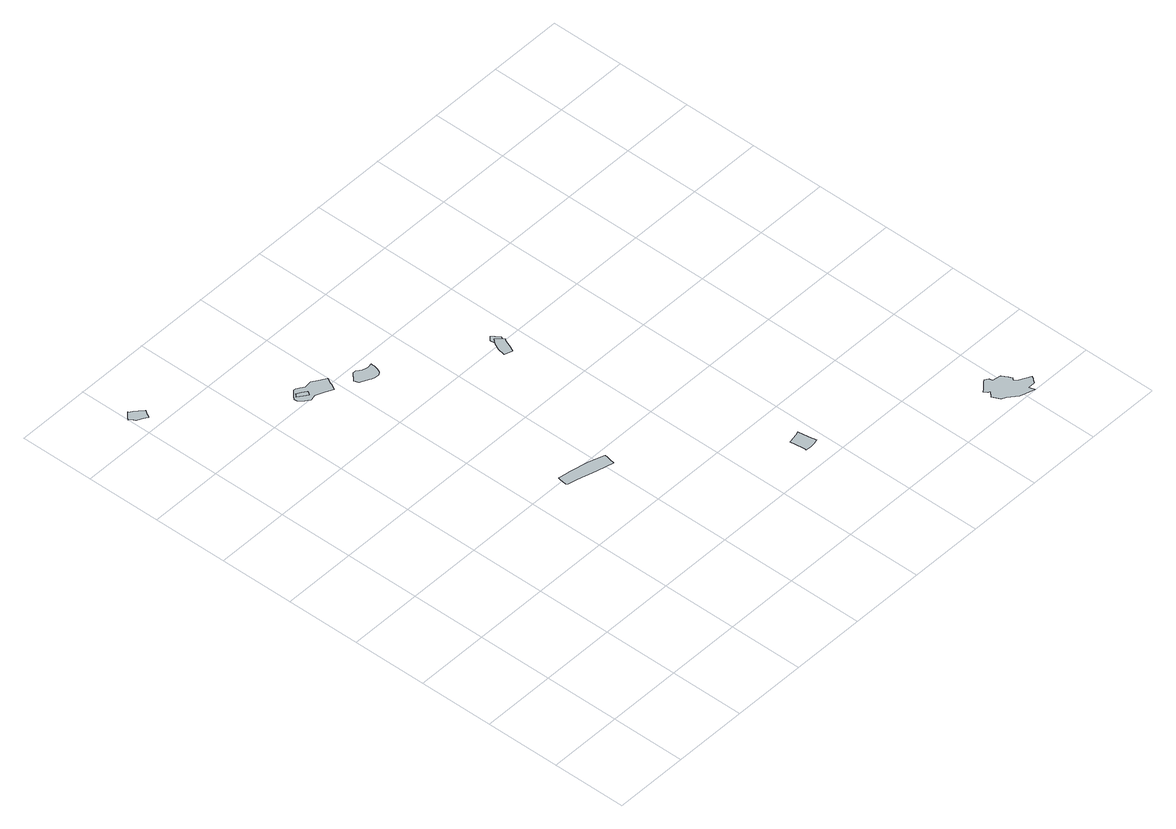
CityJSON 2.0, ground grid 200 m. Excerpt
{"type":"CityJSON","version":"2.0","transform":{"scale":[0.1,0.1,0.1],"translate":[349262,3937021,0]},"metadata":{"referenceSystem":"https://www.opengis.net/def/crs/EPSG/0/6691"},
"CityObjects":{
"object1":{"type":"GenericCityObject","attributes":{"prefecture":"14","disasterType":"1","areaType":"1","zoneNumber":"151-H26-10005","zoneName":"下九沢2","status":"0"},"geometry":[{"type":"MultiSurface","lod":"1","boundaries":[[[0,1,2,3,4,5,6,7,8,9,10,11,12,13,14,15,16,17,18,19]]]}]},
"object2":{"type":"GenericCityObject","attributes":{"prefecture":"14","disasterType":"1","areaType":"2","zoneNumber":"151-H26-10005","zoneName":"下九沢2","status":"0"},"geometry":[{"type":"MultiSurface","lod":"1","boundaries":[[[20,21,22,23,24,25,26,27,28,29]]]}]},
"object3":{"type":"GenericCityObject","attributes":{"prefecture":"14","disasterType":"1","areaType":"1","zoneNumber":"151-H26-10005","zoneName":"下九沢2","status":"0"},"geometry":[{"type":"MultiSurface","lod":"1","boundaries":[[[30,31,32,33,34,35,36,37,38,39,40,41,42,43,44,45,46,47,48,49,50,51]]]}]},
"object4":{"type":"GenericCityObject","attributes":{"prefecture":"14","disasterType":"1","areaType":"1","zoneNumber":"151-H26-10006","zoneName":"下九沢3","status":"0"},"geometry":[{"type":"MultiSurface","lod":"1","boundaries":[[[52,53,54,55,56,57,58,59,60,61,62,63,64,65,66,67,68,69]]]}]},
"object5":{"type":"GenericCityObject","attributes":{"prefecture":"14","disasterType":"1","areaType":"1","zoneNumber":"151-H26-10005","zoneName":"下九沢2","status":"0"},"geometry":[{"type":"MultiSurface","lod":"1","boundaries":[[[70,71,72,73,74,75,76,77,78,79,80,81,82,83,84,85,86,87,88,89,90,91,92,93,94,95,96,97,98]]]}]},
"object6":{"type":"GenericCityObject","attributes":{"prefecture":"14","disasterType":"1","areaType":"1","zoneNumber":"152-H26-00010","zoneName":"下九沢1","status":"0"},"geometry":[{"type":"MultiSurface","lod":"1","boundaries":[[[99,100,101,102,103,104,105,106,107,108,109,110,111,112,113,114]]]}]},
"object7":{"type":"GenericCityObject","attributes":{"prefecture":"14","disasterType":"1","areaType":"1","zoneNumber":"151-H26-10007","zoneName":"下九沢4","status":"0"},"geometry":[{"type":"MultiSurface","lod":"1","boundaries":[[[115,116,117,118,119,120,121,122,123,124,125,126,127,128,129,130,131,132,133,134]]]}]},
"object8":{"type":"GenericCityObject","attributes":{"prefecture":"14","disasterType":"1","areaType":"1","zoneNumber":"152-H26-00010","zoneName":"下九沢1","status":"0"},"geometry":[{"type":"MultiSurface","lod":"1","boundaries":[[[135,136,137,138,139,140,141,142,143,144,145,146,147,148,149,150,151,152,153,154]]]}]},
"object9":{"type":"GenericCityObject","attributes":{"prefecture":"14","disasterType":"1","areaType":"1","zoneNumber":"151-H26-10007","zoneName":"下九沢4","status":"0"},"geometry":[{"type":"MultiSurface","lod":"1","boundaries":[[[155,156,157,158,159,160,161,162,163,164,165,166,167,168,169,170,171,172,173,174,175,176,177,178,179,180,181,182,183,184]]]}]}
},
"vertices":[
[62,14585,0],[119,14492,0],[263,14409,0],[367,14338,0],[416,14411,0],[422,14421,0],[446,14457,0],[449,14461,0],[502,14540,0],[387,14643,0],[293,14730,0],[195,14794,0],[201,14811,0],[139,14759,0],[124,14747,0],[91,14719,0],[76,14706,0],[73,14703,0],[67,14696,0],[6,14628,0],
[3202,12205,0],[3315,12114,0],[3343,12156,0],[3373,12203,0],[3380,12214,0],[3266,12300,0],[3143,12364,0],[3120,12341,0],[3110,12329,0],[3081,12294,0],
[2993,12188,0],[3109,12067,0],[3225,11975,0],[3389,12023,0],[3605,11931,0],[3829,11818,0],[3907,11988,0],[3912,11999,0],[3946,12073,0],[3950,12083,0],[3988,12164,0],[3813,12272,0],[3650,12373,0],[3459,12352,0],[3361,12424,0],[3254,12475,0],[3191,12480,0],[3124,12416,0],[3119,12410,0],[3063,12357,0],[3054,12348,0],[2977,12274,0],
[5033,5843,0],[5264,5780,0],[5768,5641,0],[6215,5529,0],[6242,5674,0],[6244,5687,0],[6253,5731,0],[6259,5764,0],[6271,5830,0],[5864,5970,0],[5351,6074,0],[5108,6106,0],[5021,6129,0],[5007,6043,0],[5005,6030,0],[4997,5982,0],[4994,5967,0],[4981,5884,0],
[4371,11548,0],[4511,11481,0],[4634,11423,0],[4640,11414,0],[4725,11384,0],[4837,11375,0],[4903,11425,0],[4943,11470,0],[4962,11529,0],[4974,11566,0],[4974,11568,0],[4981,11596,0],[4985,11616,0],[4989,11645,0],[4990,11659,0],[5001,11744,0],[4880,11720,0],[4844,11718,0],[4842,11718,0],[4841,11719,0],[4731,11761,0],[4661,11792,0],[4590,11849,0],[4506,11850,0],[4464,11809,0],[4434,11780,0],[4396,11742,0],[4390,11737,0],[4324,11672,0],
[7302,9684,0],[7310,9681,0],[7334,9673,0],[7341,9670,0],[7428,9639,0],[7504,9821,0],[7562,9971,0],[7608,10028,0],[7544,10096,0],[7539,10101,0],[7522,10119,0],[7515,10127,0],[7439,10208,0],[7336,10089,0],[7256,9915,0],[7216,9714,0],
[9408,2688,0],[9413,2612,0],[9406,2562,0],[9546,2556,0],[9560,2555,0],[9579,2554,0],[9596,2555,0],[9664,2569,0],[9703,2577,0],[9711,2579,0],[9801,2596,0],[9782,2667,0],[9766,2743,0],[9710,3089,0],[9623,3060,0],[9615,3057,0],[9576,3044,0],[9509,3032,0],[9500,3031,0],[9354,3005,0],
[7359,10136,0],[7360,10133,0],[7365,10111,0],[7367,10106,0],[7370,10101,0],[7373,10097,0],[7378,10093,0],[7386,10089,0],[7408,10077,0],[7417,10073,0],[7539,10012,0],[7536,10031,0],[7591,10128,0],[7538,10205,0],[7534,10211,0],[7507,10250,0],[7504,10255,0],[7450,10333,0],[7342,10236,0],[7335,10229,0],
[13546,379,0],[13661,320,0],[13896,126,0],[14287,7,0],[14238,164,0],[14439,168,0],[14493,247,0],[14496,250,0],[14506,266,0],[14508,269,0],[14563,348,0],[14235,504,0],[14199,589,0],[14189,592,0],[14241,637,0],[14193,730,0],[14105,891,0],[13872,915,0],[13851,1010,0],[13756,1077,0],[13709,1038,0],[13679,1013,0],[13652,990,0],[13594,940,0],[13577,927,0],[13516,879,0],[13455,832,0],[13520,737,0],[13576,713,0],[13448,588,0]
]}
